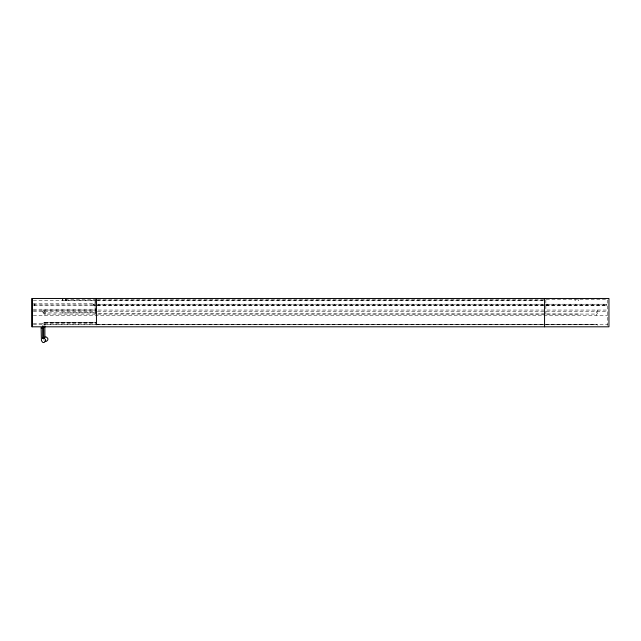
<?xml version="1.0" encoding="UTF-8"?>
<svg xmlns="http://www.w3.org/2000/svg" width="641" height="641" viewBox="0 0 641 641"><rect width="100%" height="100%" fill="white"/><g stroke="black" fill="none" stroke-linecap="round" stroke-linejoin="round"><path stroke-width="0.48" stroke-dasharray="3.21 2.4" d="M62.313 300.26L62.858 300.629L62.954 299.764M66.175 299.668L65.935 300.717L65.534 299.764M66.167 300.485L66.175 299.764M95.148 305.557L95.148 314.058L95.148 305.036M95.148 299.764L95.148 304.267L95.148 299.668M96.438 299.764L62.313 299.764L62.473 300.525L62.954 299.668M65.767 300.717L66.175 300.26M578.583 314.058L97.44 313.737M597.949 325.163L596.459 324.434L596.074 324.875M62.185 312.92L96.438 312.624M66.167 300.341L65.534 300.26M62.954 300.405L62.409 300.629M597.949 310.06L595.369 314.058L44.926 314.114L42.354 310.412M596.074 315.34L598.646 311.35M66.079 300.629L65.574 300.565L65.534 299.668M62.858 300.629L62.313 299.668M42.354 325.516L44.622 324.426L95.437 324.426M42.354 323.545L44.622 322.535L96.438 322.535M33.981 304.267L35.015 304.908L33.981 305.557M94.507 303.842C91.992 303.986 94.692 307.215 96.438 305.557L607.019 305.557M546.493 304.267L547.526 304.908L546.493 305.557M33.981 303.842L35.015 304.443L33.981 305.036M94.507 305.036L93.514 304.659L96.438 304.267M607.019 304.267L606.025 304.675L606.787 305.621M97.44 299.764L607.66 299.764L607.66 304.267L97.44 304.267M33.34 300.541L62.473 300.525M97.44 300.405L543.56 300.405M62.634 300.565L95.445 300.565M66.015 300.525L95.148 300.541M96.438 300.725L544.562 300.725M33.34 303.842L96.438 303.786M96.438 304.203L606.787 304.203M33.34 305.036L96.438 305.036M34.213 305.1L95.445 305.1M97.44 305.557L607.66 305.557L607.66 310.06L97.44 310.06M33.34 309.218L96.438 309.218M96.438 310.06L43.051 310.06L45.631 314.058M33.34 310.412L96.438 310.412M33.34 311.35L95.437 311.35M97.44 311.35L607.66 311.35L607.66 325.516M96.438 312.92L45.631 312.92L43.051 309.218M33.34 315.34L607.66 315.34M44.461 322.567L96.438 322.567M44.702 322.543L96.438 322.687M33.34 323.545L96.438 323.545M33.34 324.354L607.66 324.354M97.44 324.426L596.539 324.458M96.438 324.594L543.56 324.594M545.555 324.594L596.114 324.594M94.275 305.621L93.81 305.517M42.354 311.35L44.926 315.34M44.133 340.539L43.708 339.498M44.886 322.687L44.926 326.806M578.687 299.764L578.366 300.725L578.046 299.764M575.466 299.764L575.145 300.725L574.825 299.764M545.852 299.764L545.852 304.267M545.852 305.557L545.852 314.058M44.926 314.114L44.926 315.34"/><path stroke-width="0.96" d="M32.05 326.806L32.05 298.474L608.95 298.474L608.95 326.806L32.05 326.806L32.05 298.474M42.627 327.847L41.12 327.847L41.433 340.667L42.731 342.39A2.011 2.011 0 0 0 44.333 342.366L45.455 341.164A2.276 2.276 0 0 0 45.431 339.49L44.277 338.32A2.011 2.011 0 0 0 42.675 338.344L42.627 327.847L44.926 326.678M42.627 338.376L44.95 337.174A2.011 2.011 0 0 1 46.553 337.15L47.706 338.32A2.276 2.276 0 0 1 47.73 339.994L46.609 341.196A2.011 2.011 0 0 1 45.006 341.22M43.7 338.536L43.612 326.806L41.184 327.855L43.396 326.678L44.878 326.686L44.902 337.206M41.328 327.976L43.612 326.806M544.562 298.474L544.562 326.806M96.438 298.474L96.438 324.739"/></g></svg>
